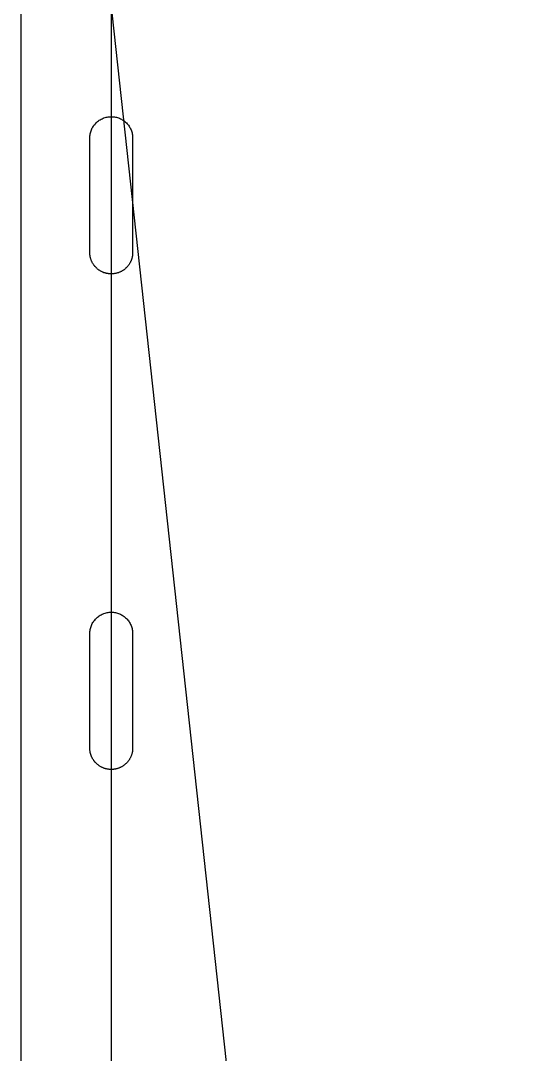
# Model space of a CAD drawing. Header units: inches. Extents: x 4 to 268, y 4 to 172.
# Drawn here: x 31.6 to 38.32, y 108.84 to 122.4 of the extents above; entities that cross this region are included whole.
import ezdxf

# ---------------------------------------------------------------- set-up
doc = ezdxf.new("R2010")
doc.units = ezdxf.units.IN
doc.header["$MEASUREMENT"] = 0

msp = doc.modelspace()

# ---------------------------------------------------------------- linework, layer by layer
at = {"layer": 'ANNOTATION'}
for p, q in [((32.788, 137.459), (32.788, 76.763)), ((31.656, 132.954), (38.323, 71.763))]:
    msp.add_line(p, q, dxfattribs=at)
at = {"layer": 'OUTLINE'}
for p, q in [((31.601, 130.111), (31.601, 84.111)), ((32.599, 121.07), (32.61, 121.079)), ((32.61, 121.079), (32.621, 121.087)), ((32.621, 121.087), (32.632, 121.095)), ((32.632, 121.095), (32.644, 121.102)), ((32.644, 121.102), (32.656, 121.109)), ((32.656, 121.109), (32.668, 121.115)), ((32.668, 121.115), (32.681, 121.121)), ((32.681, 121.121), (32.693, 121.126)), ((32.693, 121.126), (32.707, 121.13)), ((32.707, 121.13), (32.72, 121.134)), ((32.72, 121.134), (32.733, 121.137)), ((32.733, 121.137), (32.747, 121.139)), ((32.747, 121.139), (32.761, 121.141)), ((32.761, 121.141), (32.774, 121.142)), ((32.774, 121.142), (32.788, 121.142)), ((32.788, 121.142), (32.802, 121.142)), ((32.802, 121.142), (32.816, 121.141)), ((32.816, 121.141), (32.829, 121.139)), ((32.829, 121.139), (32.843, 121.137)), ((32.843, 121.137), (32.857, 121.134)), ((32.857, 121.134), (32.87, 121.13)), ((32.87, 121.13), (32.883, 121.126)), ((32.883, 121.126), (32.896, 121.121)), ((32.896, 121.121), (32.908, 121.115)), ((32.908, 121.115), (32.921, 121.109)), ((32.921, 121.109), (32.933, 121.102)), ((32.933, 121.102), (32.944, 121.095)), ((32.944, 121.095), (32.956, 121.087)), ((32.956, 121.087), (32.967, 121.079)), ((32.967, 121.079), (32.977, 121.07)), ((32.515, 120.929), (32.519, 120.943)), ((32.519, 120.943), (32.523, 120.956)), ((32.523, 120.956), (32.528, 120.969)), ((32.528, 120.969), (32.534, 120.981)), ((32.534, 120.981), (32.54, 120.994)), ((32.54, 120.994), (32.547, 121.006)), ((32.547, 121.006), (32.554, 121.017)), ((32.554, 121.017), (32.562, 121.029)), ((32.562, 121.029), (32.571, 121.04)), ((32.571, 121.04), (32.58, 121.05)), ((32.58, 121.05), (32.589, 121.06)), ((32.589, 121.06), (32.599, 121.07)), ((32.977, 121.07), (32.987, 121.06)), ((32.987, 121.06), (32.997, 121.05)), ((32.997, 121.05), (33.006, 121.04)), ((33.006, 121.04), (33.014, 121.029)), ((33.014, 121.029), (33.022, 121.017)), ((33.022, 121.017), (33.029, 121.006)), ((33.029, 121.006), (33.036, 120.994)), ((33.036, 120.994), (33.042, 120.981)), ((33.042, 120.981), (33.048, 120.969)), ((33.048, 120.969), (33.053, 120.956)), ((33.053, 120.956), (33.057, 120.943)), ((33.057, 120.943), (33.061, 120.929)), ((32.507, 120.875), (32.508, 120.889)), ((32.507, 120.861), (32.507, 120.875)), ((32.507, 119.361), (32.507, 120.861)), ((32.508, 120.889), (32.51, 120.902)), ((32.51, 120.902), (32.512, 120.916)), ((32.512, 120.916), (32.515, 120.929)), ((33.061, 120.929), (33.064, 120.916)), ((33.064, 120.916), (33.066, 120.902)), ((33.066, 120.902), (33.068, 120.889)), ((33.068, 120.889), (33.069, 120.875)), ((33.069, 120.875), (33.069, 120.861)), ((33.069, 120.861), (33.069, 119.361)), ((32.507, 119.354), (32.507, 119.361)), ((32.507, 119.347), (32.507, 119.354)), ((32.508, 119.34), (32.507, 119.347)), ((32.508, 119.334), (32.508, 119.34)), ((32.509, 119.327), (32.508, 119.334)), ((32.51, 119.32), (32.509, 119.327)), ((32.511, 119.313), (32.51, 119.32)), ((32.512, 119.306), (32.511, 119.313)), ((33.065, 119.313), (33.064, 119.306)), ((33.066, 119.32), (33.065, 119.313)), ((33.067, 119.327), (33.066, 119.32)), ((33.068, 119.334), (33.067, 119.327)), ((33.069, 119.34), (33.068, 119.334)), ((33.069, 119.361), (33.069, 119.354)), ((33.069, 119.354), (33.069, 119.347)), ((33.069, 119.347), (33.069, 119.34)), ((32.514, 119.299), (32.512, 119.306)), ((32.515, 119.293), (32.514, 119.299)), ((32.517, 119.286), (32.515, 119.293)), ((32.519, 119.279), (32.517, 119.286)), ((32.521, 119.273), (32.519, 119.279)), ((32.523, 119.266), (32.521, 119.273)), ((32.526, 119.26), (32.523, 119.266)), ((32.528, 119.253), (32.526, 119.26)), ((32.531, 119.247), (32.528, 119.253)), ((32.534, 119.241), (32.531, 119.247)), ((32.537, 119.235), (32.534, 119.241)), ((32.54, 119.229), (32.537, 119.235)), ((32.543, 119.222), (32.54, 119.229)), ((32.547, 119.217), (32.543, 119.222)), ((32.551, 119.211), (32.547, 119.217)), ((32.554, 119.205), (32.551, 119.211)), ((32.558, 119.199), (32.554, 119.205)), ((32.562, 119.194), (32.558, 119.199)), ((32.566, 119.188), (32.562, 119.194)), ((32.571, 119.183), (32.566, 119.188)), ((32.575, 119.177), (32.571, 119.183)), ((32.58, 119.172), (32.575, 119.177)), ((33.001, 119.177), (32.997, 119.172)), ((33.006, 119.183), (33.001, 119.177)), ((33.01, 119.188), (33.006, 119.183)), ((33.014, 119.194), (33.01, 119.188)), ((33.018, 119.199), (33.014, 119.194)), ((33.022, 119.205), (33.018, 119.199)), ((33.026, 119.211), (33.022, 119.205)), ((33.029, 119.217), (33.026, 119.211)), ((33.033, 119.222), (33.029, 119.217)), ((33.036, 119.229), (33.033, 119.222)), ((33.039, 119.235), (33.036, 119.229)), ((33.042, 119.241), (33.039, 119.235)), ((33.045, 119.247), (33.042, 119.241)), ((33.048, 119.253), (33.045, 119.247)), ((33.051, 119.26), (33.048, 119.253)), ((33.053, 119.266), (33.051, 119.26)), ((33.055, 119.273), (33.053, 119.266)), ((33.057, 119.279), (33.055, 119.273)), ((33.059, 119.286), (33.057, 119.279)), ((33.061, 119.293), (33.059, 119.286)), ((33.063, 119.299), (33.061, 119.293)), ((33.064, 119.306), (33.063, 119.299)), ((32.584, 119.167), (32.58, 119.172)), ((32.589, 119.162), (32.584, 119.167)), ((32.594, 119.157), (32.589, 119.162)), ((32.599, 119.153), (32.594, 119.157)), ((32.604, 119.148), (32.599, 119.153)), ((32.61, 119.144), (32.604, 119.148)), ((32.615, 119.139), (32.61, 119.144)), ((32.621, 119.135), (32.615, 119.139)), ((32.626, 119.131), (32.621, 119.135)), ((32.632, 119.127), (32.626, 119.131)), ((32.638, 119.123), (32.632, 119.127)), ((32.644, 119.12), (32.638, 119.123)), ((32.65, 119.116), (32.644, 119.12)), ((32.656, 119.113), (32.65, 119.116)), ((32.662, 119.11), (32.656, 119.113)), ((32.668, 119.107), (32.662, 119.11)), ((32.674, 119.104), (32.668, 119.107)), ((32.681, 119.101), (32.674, 119.104)), ((32.687, 119.099), (32.681, 119.101)), ((32.693, 119.096), (32.687, 119.099)), ((32.7, 119.094), (32.693, 119.096)), ((32.707, 119.092), (32.7, 119.094)), ((32.713, 119.09), (32.707, 119.092)), ((32.72, 119.088), (32.713, 119.09)), ((32.727, 119.087), (32.72, 119.088)), ((32.733, 119.085), (32.727, 119.087)), ((32.74, 119.084), (32.733, 119.085)), ((32.747, 119.083), (32.74, 119.084)), ((32.754, 119.082), (32.747, 119.083)), ((32.761, 119.081), (32.754, 119.082)), ((32.768, 119.081), (32.761, 119.081)), ((32.774, 119.08), (32.768, 119.081)), ((32.781, 119.08), (32.774, 119.08)), ((32.788, 119.08), (32.781, 119.08)), ((32.795, 119.08), (32.788, 119.08)), ((32.802, 119.08), (32.795, 119.08)), ((32.809, 119.081), (32.802, 119.08)), ((32.816, 119.081), (32.809, 119.081)), ((32.823, 119.082), (32.816, 119.081)), ((32.829, 119.083), (32.823, 119.082)), ((32.836, 119.084), (32.829, 119.083)), ((32.843, 119.085), (32.836, 119.084)), ((32.85, 119.087), (32.843, 119.085)), ((32.857, 119.088), (32.85, 119.087)), ((32.863, 119.09), (32.857, 119.088)), ((32.87, 119.092), (32.863, 119.09)), ((32.876, 119.094), (32.87, 119.092)), ((32.883, 119.096), (32.876, 119.094)), ((32.889, 119.099), (32.883, 119.096)), ((32.896, 119.101), (32.889, 119.099)), ((32.902, 119.104), (32.896, 119.101)), ((32.908, 119.107), (32.902, 119.104)), ((32.915, 119.11), (32.908, 119.107)), ((32.921, 119.113), (32.915, 119.11)), ((32.927, 119.116), (32.921, 119.113)), ((32.933, 119.12), (32.927, 119.116)), ((32.939, 119.123), (32.933, 119.12)), ((32.944, 119.127), (32.939, 119.123)), ((32.95, 119.131), (32.944, 119.127)), ((32.956, 119.135), (32.95, 119.131)), ((32.961, 119.139), (32.956, 119.135)), ((32.967, 119.144), (32.961, 119.139)), ((32.972, 119.148), (32.967, 119.144)), ((32.977, 119.153), (32.972, 119.148)), ((32.982, 119.157), (32.977, 119.153)), ((32.987, 119.162), (32.982, 119.157)), ((32.992, 119.167), (32.987, 119.162)), ((32.997, 119.172), (32.992, 119.167)), ((32.589, 114.56), (32.599, 114.57)), ((32.599, 114.57), (32.61, 114.579)), ((32.61, 114.579), (32.621, 114.587)), ((32.621, 114.587), (32.632, 114.595)), ((32.632, 114.595), (32.644, 114.602)), ((32.644, 114.602), (32.656, 114.609)), ((32.656, 114.609), (32.668, 114.615)), ((32.668, 114.615), (32.681, 114.621)), ((32.681, 114.621), (32.693, 114.626)), ((32.693, 114.626), (32.707, 114.63)), ((32.707, 114.63), (32.72, 114.634)), ((32.72, 114.634), (32.733, 114.637)), ((32.733, 114.637), (32.747, 114.639)), ((32.747, 114.639), (32.761, 114.641)), ((32.761, 114.641), (32.774, 114.642)), ((32.774, 114.642), (32.788, 114.642)), ((32.788, 114.642), (32.802, 114.642)), ((32.802, 114.642), (32.816, 114.641)), ((32.816, 114.641), (32.829, 114.639)), ((32.829, 114.639), (32.843, 114.637)), ((32.843, 114.637), (32.857, 114.634)), ((32.857, 114.634), (32.87, 114.63)), ((32.87, 114.63), (32.883, 114.626)), ((32.883, 114.626), (32.896, 114.621)), ((32.896, 114.621), (32.908, 114.615)), ((32.908, 114.615), (32.921, 114.609)), ((32.921, 114.609), (32.933, 114.602)), ((32.933, 114.602), (32.944, 114.595)), ((32.944, 114.595), (32.956, 114.587)), ((32.956, 114.587), (32.967, 114.579)), ((32.967, 114.579), (32.977, 114.57)), ((32.977, 114.57), (32.987, 114.56)), ((32.512, 114.416), (32.515, 114.429)), ((32.515, 114.429), (32.519, 114.443)), ((32.519, 114.443), (32.523, 114.456)), ((32.523, 114.456), (32.528, 114.469)), ((32.528, 114.469), (32.534, 114.481)), ((32.534, 114.481), (32.54, 114.494)), ((32.54, 114.494), (32.547, 114.506)), ((32.547, 114.506), (32.554, 114.517)), ((32.554, 114.517), (32.562, 114.529)), ((32.562, 114.529), (32.571, 114.54)), ((32.571, 114.54), (32.58, 114.55)), ((32.58, 114.55), (32.589, 114.56)), ((32.987, 114.56), (32.997, 114.55)), ((32.997, 114.55), (33.006, 114.54)), ((33.006, 114.54), (33.014, 114.529)), ((33.014, 114.529), (33.022, 114.517)), ((33.022, 114.517), (33.029, 114.506)), ((33.029, 114.506), (33.036, 114.494)), ((33.036, 114.494), (33.042, 114.481)), ((33.042, 114.481), (33.048, 114.469)), ((33.048, 114.469), (33.053, 114.456)), ((33.053, 114.456), (33.057, 114.443)), ((33.057, 114.443), (33.061, 114.429)), ((33.061, 114.429), (33.064, 114.416)), ((32.507, 114.375), (32.508, 114.389)), ((32.507, 114.361), (32.507, 114.375)), ((32.507, 112.861), (32.507, 114.361)), ((32.508, 114.389), (32.51, 114.402)), ((32.51, 114.402), (32.512, 114.416)), ((33.064, 114.416), (33.066, 114.402)), ((33.066, 114.402), (33.068, 114.389)), ((33.068, 114.389), (33.069, 114.375)), ((33.069, 114.375), (33.069, 114.361)), ((33.069, 114.361), (33.069, 112.861)), ((32.507, 112.854), (32.507, 112.861)), ((32.507, 112.847), (32.507, 112.854)), ((32.508, 112.84), (32.507, 112.847)), ((32.508, 112.834), (32.508, 112.84)), ((32.509, 112.827), (32.508, 112.834)), ((32.51, 112.82), (32.509, 112.827)), ((32.511, 112.813), (32.51, 112.82)), ((32.512, 112.806), (32.511, 112.813)), ((32.514, 112.799), (32.512, 112.806)), ((33.064, 112.806), (33.063, 112.799)), ((33.065, 112.813), (33.064, 112.806)), ((33.066, 112.82), (33.065, 112.813)), ((33.067, 112.827), (33.066, 112.82)), ((33.068, 112.834), (33.067, 112.827)), ((33.069, 112.84), (33.068, 112.834)), ((33.069, 112.861), (33.069, 112.854)), ((33.069, 112.854), (33.069, 112.847)), ((33.069, 112.847), (33.069, 112.84)), ((32.515, 112.793), (32.514, 112.799)), ((32.517, 112.786), (32.515, 112.793)), ((32.519, 112.779), (32.517, 112.786)), ((32.521, 112.773), (32.519, 112.779)), ((32.523, 112.766), (32.521, 112.773)), ((32.526, 112.76), (32.523, 112.766)), ((32.528, 112.753), (32.526, 112.76)), ((32.531, 112.747), (32.528, 112.753)), ((32.534, 112.741), (32.531, 112.747)), ((32.537, 112.735), (32.534, 112.741)), ((32.54, 112.729), (32.537, 112.735)), ((32.543, 112.722), (32.54, 112.729)), ((32.547, 112.717), (32.543, 112.722)), ((32.551, 112.711), (32.547, 112.717)), ((32.554, 112.705), (32.551, 112.711)), ((32.558, 112.699), (32.554, 112.705)), ((32.562, 112.694), (32.558, 112.699)), ((32.566, 112.688), (32.562, 112.694)), ((32.571, 112.683), (32.566, 112.688)), ((32.575, 112.677), (32.571, 112.683)), ((32.58, 112.672), (32.575, 112.677)), ((32.584, 112.667), (32.58, 112.672)), ((32.589, 112.662), (32.584, 112.667)), ((32.992, 112.667), (32.987, 112.662)), ((32.997, 112.672), (32.992, 112.667)), ((33.001, 112.677), (32.997, 112.672)), ((33.006, 112.683), (33.001, 112.677)), ((33.01, 112.688), (33.006, 112.683)), ((33.014, 112.694), (33.01, 112.688)), ((33.018, 112.699), (33.014, 112.694)), ((33.022, 112.705), (33.018, 112.699)), ((33.026, 112.711), (33.022, 112.705)), ((33.029, 112.717), (33.026, 112.711)), ((33.033, 112.722), (33.029, 112.717)), ((33.036, 112.729), (33.033, 112.722)), ((33.039, 112.735), (33.036, 112.729)), ((33.042, 112.741), (33.039, 112.735)), ((33.045, 112.747), (33.042, 112.741)), ((33.048, 112.753), (33.045, 112.747)), ((33.051, 112.76), (33.048, 112.753)), ((33.053, 112.766), (33.051, 112.76)), ((33.055, 112.773), (33.053, 112.766)), ((33.057, 112.779), (33.055, 112.773)), ((33.059, 112.786), (33.057, 112.779)), ((33.061, 112.793), (33.059, 112.786)), ((33.063, 112.799), (33.061, 112.793)), ((32.594, 112.657), (32.589, 112.662)), ((32.599, 112.653), (32.594, 112.657)), ((32.604, 112.648), (32.599, 112.653)), ((32.61, 112.644), (32.604, 112.648)), ((32.615, 112.639), (32.61, 112.644)), ((32.621, 112.635), (32.615, 112.639)), ((32.626, 112.631), (32.621, 112.635)), ((32.632, 112.627), (32.626, 112.631)), ((32.638, 112.623), (32.632, 112.627)), ((32.644, 112.62), (32.638, 112.623)), ((32.65, 112.616), (32.644, 112.62)), ((32.656, 112.613), (32.65, 112.616)), ((32.662, 112.61), (32.656, 112.613)), ((32.668, 112.607), (32.662, 112.61)), ((32.674, 112.604), (32.668, 112.607)), ((32.681, 112.601), (32.674, 112.604)), ((32.687, 112.599), (32.681, 112.601)), ((32.693, 112.596), (32.687, 112.599)), ((32.7, 112.594), (32.693, 112.596)), ((32.707, 112.592), (32.7, 112.594)), ((32.713, 112.59), (32.707, 112.592)), ((32.72, 112.588), (32.713, 112.59)), ((32.727, 112.587), (32.72, 112.588)), ((32.733, 112.585), (32.727, 112.587)), ((32.74, 112.584), (32.733, 112.585)), ((32.747, 112.583), (32.74, 112.584)), ((32.754, 112.582), (32.747, 112.583)), ((32.761, 112.581), (32.754, 112.582)), ((32.768, 112.581), (32.761, 112.581)), ((32.774, 112.58), (32.768, 112.581)), ((32.781, 112.58), (32.774, 112.58)), ((32.788, 112.58), (32.781, 112.58)), ((32.795, 112.58), (32.788, 112.58)), ((32.802, 112.58), (32.795, 112.58)), ((32.809, 112.581), (32.802, 112.58)), ((32.816, 112.581), (32.809, 112.581)), ((32.823, 112.582), (32.816, 112.581)), ((32.829, 112.583), (32.823, 112.582)), ((32.836, 112.584), (32.829, 112.583)), ((32.843, 112.585), (32.836, 112.584)), ((32.85, 112.587), (32.843, 112.585)), ((32.857, 112.588), (32.85, 112.587)), ((32.863, 112.59), (32.857, 112.588)), ((32.87, 112.592), (32.863, 112.59)), ((32.876, 112.594), (32.87, 112.592)), ((32.883, 112.596), (32.876, 112.594)), ((32.889, 112.599), (32.883, 112.596)), ((32.896, 112.601), (32.889, 112.599)), ((32.902, 112.604), (32.896, 112.601)), ((32.908, 112.607), (32.902, 112.604)), ((32.915, 112.61), (32.908, 112.607)), ((32.921, 112.613), (32.915, 112.61)), ((32.927, 112.616), (32.921, 112.613)), ((32.933, 112.62), (32.927, 112.616)), ((32.939, 112.623), (32.933, 112.62)), ((32.944, 112.627), (32.939, 112.623)), ((32.95, 112.631), (32.944, 112.627)), ((32.956, 112.635), (32.95, 112.631)), ((32.961, 112.639), (32.956, 112.635)), ((32.967, 112.644), (32.961, 112.639)), ((32.972, 112.648), (32.967, 112.644)), ((32.977, 112.653), (32.972, 112.648)), ((32.982, 112.657), (32.977, 112.653)), ((32.987, 112.662), (32.982, 112.657))]:
    msp.add_line(p, q, dxfattribs=at)

doc.saveas('drawing.dxf')
